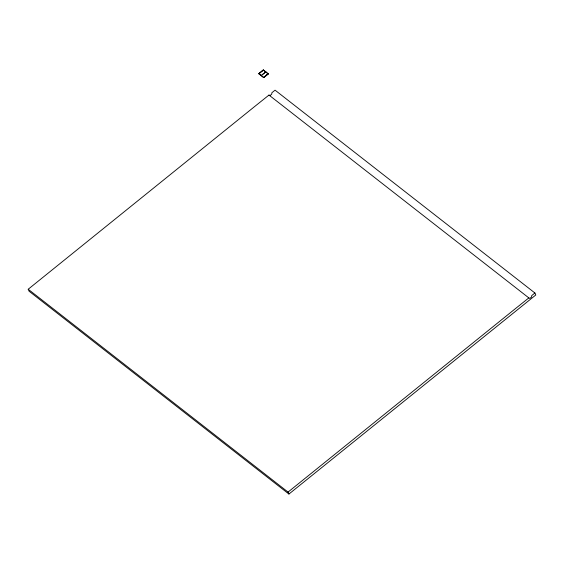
<?xml version="1.0" encoding="UTF-8"?>
<svg xmlns="http://www.w3.org/2000/svg" width="564" height="564" viewBox="0 0 564 564"><rect width="100%" height="100%" fill="white"/><g stroke="black" fill="none" stroke-linecap="round" stroke-linejoin="round"><path stroke-width="0.85" d="M258.834 73.687L263.402 69.95L268.316 73.926L263.748 77.606L258.813 73.651L260.772 72.065M28.2 289.24L253.899 107.132L269.007 95.041L269.937 95.591L271.714 94.202L271.876 92.75L275.063 90.162L534.912 292.998L535.8 294.972L288.937 494.05L29.088 291.214L28.2 289.24L288.049 492.083L288.937 494.05M288.049 492.083L513.748 309.974L528.863 297.884L529.786 298.434L531.57 297.038L531.725 295.585L534.912 292.998M263.184 73.947L261.245 75.569L265.834 71.868M265.602 75.837L263.663 77.451L268.245 73.757M261.329 71.614L263.289 70.042L268.316 73.926M263.748 77.606L258.954 73.863L263.402 69.95M263.466 73.722L265.707 71.924M265.757 71.882L265.623 72.044M265.877 75.611L268.119 73.806M268.979 95.069L528.828 297.905"/></g></svg>
